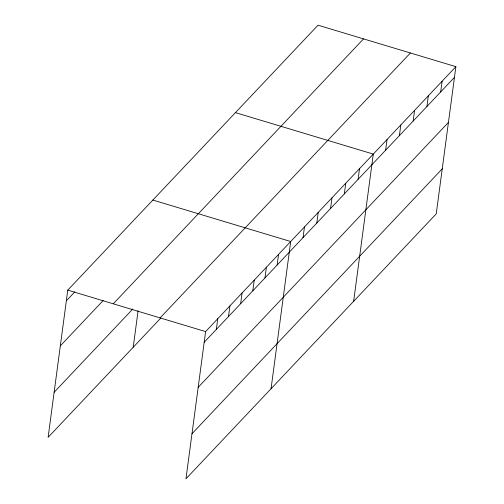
<?xml version="1.0" encoding="UTF-8"?>
<svg xmlns="http://www.w3.org/2000/svg" width="504" height="504" viewBox="0 0 504 504"><rect width="100%" height="100%" fill="white"/><g stroke="black" fill="none" stroke-linecap="round" stroke-linejoin="round"><path stroke-width="0.76" d="M455.881 66.66L205.613 331.594L185.97 478.8L436.237 213.866L455.881 66.66L318.03 25.2L67.763 290.134L48.119 437.34L160.745 318.118M133.213 347.262L138.083 310.754M216.342 329.408L217.766 318.723M228.495 316.543L229.925 305.859M240.654 303.673L242.078 292.988M252.806 290.808L254.237 280.123M264.965 277.937L266.389 267.252M277.118 265.072L278.548 254.381M271.058 388.723L290.701 241.517L152.857 200.056M303.043 237.63L304.466 226.945M316.808 223.058L318.232 212.373M330.567 208.486L331.997 197.801M344.333 193.914L345.763 183.229M358.098 179.342L359.522 168.657M353.651 301.291L373.288 154.085L235.444 112.631M385.629 150.198L387.053 139.513M399.395 135.626L400.819 124.942M413.16 121.061L414.584 110.37M426.926 106.489L428.35 95.804M440.685 91.917L442.115 81.232M66.339 300.819L74.794 291.866M60.329 345.87L103.137 300.554M113.255 303.817L363.523 38.884M54.136 392.288L132.88 308.927M160.121 317.911L410.388 52.977M204.183 342.279L454.451 77.345M198.173 387.33L448.44 122.396M191.98 433.749L442.247 168.815M67.763 290.134L205.613 331.594"/></g></svg>
